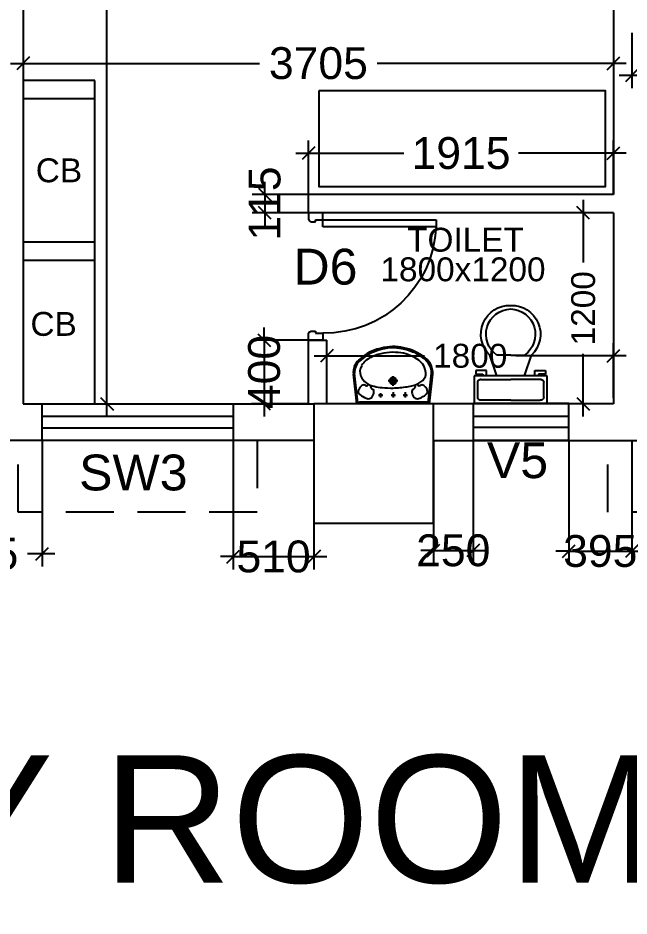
# Model space of a CAD drawing. Extents: x 7620542 to 7843793, y -6476226 to -6093835.
# Drawn here: x 7655557 to 7659395, y -6375462 to -6369822 of the extents above; entities that cross this region are included whole.
import ezdxf
from ezdxf.enums import TextEntityAlignment as Align

# ---------------------------------------------------------------- set-up
doc = ezdxf.new("R2010")
doc.units = 0
doc.header["$LTSCALE"] = 600
doc.header["$MEASUREMENT"] = 0
doc.header["$PDMODE"] = 35
doc.linetypes.add('DASHED', pattern=[0.75, 0.5, -0.25])
doc.layers.get('0').update_dxf_attribs({"linetype": 'CONTINUOUS'})
doc.layers.get('Defpoints').update_dxf_attribs({"linetype": 'CONTINUOUS'})
for name, color, linetype in [('chajja', 7, 'CONTINUOUS'), ('Counter', 7, 'CONTINUOUS'), ('DIM-TEXT', 8, 'CONTINUOUS'), ('DOOR', 32, 'CONTINUOUS'), ('FURN', 32, 'CONTINUOUS'), ('joinery', 7, 'CONTINUOUS'), ('LA-column', 3, 'CONTINUOUS'), ('Room Dim', 1, 'CONTINUOUS'), ('TEXT', 6, 'CONTINUOUS'), ('Toi-Euip', 8, 'CONTINUOUS'), ('toi-fix', 46, 'CONTINUOUS'), ('Walls', 7, 'CONTINUOUS'), ('WIN', 151, 'CONTINUOUS'), ('Working Dim', 5, 'CONTINUOUS')]:
    doc.layers.add(name, color=color, linetype=linetype)
doc.styles.add('ari', font='arial.ttf')
doc.styles.add('ARIAL', font='arial.ttf')
doc.styles.add('RT', font='romant.shx')
doc.dimstyles.new('int. dim', dxfattribs={"dimtxt": 450, "dimasz": 80, "dimexe": 80, "dimexo": 0, "dimgap": 70, "dimtad": 0, "dimdec": 0, "dimzin": 12, "dimdsep": 46, "dimtxsty": 'ari', "dimblk": 'OBLIQUE', "dimcen": 2, "dimdle": 80, "dimclrd": 256, "dimclre": 256, "dimclrt": 6, "dimadec": 0, "dimazin": 0, "dimtfac": 1, "dimtdec": 0, "dimtix": 1, "dimtmove": 2, "dimatfit": 3, "dimfxl": 1, "dimtolj": 1, "dimtzin": 0, "dimlwd": -1, "dimlwe": -1, "dimarcsym": 0})
doc.dimstyles.new('TEXT', dxfattribs={"dimscale": 0, "dimtxt": 600, "dimasz": 300, "dimexe": 300, "dimexo": 30, "dimgap": 50, "dimtad": 0, "dimdec": 0, "dimzin": 0, "dimdsep": 46, "dimtxsty": 'RT', "dimblk": 'OBLIQUE', "dimcen": 0.09, "dimdle": 300, "dimclrd": 256, "dimclre": 256, "dimclrt": 170, "dimadec": 0, "dimazin": 0, "dimtfac": 1, "dimtdec": 0, "dimtofl": 0, "dimtmove": 2, "dimatfit": 3, "dimfxl": 1, "dimfrac": 2, "dimtolj": 1, "dimtzin": 0, "dimlwd": -1, "dimlwe": -1, "dimarcsym": 0})

# ---------------------------------------------------------------- blocks, each defined once
blk = doc.blocks.new('A$C1E9F72C1')
at = {"layer": 'Toi-Euip', "color": 8}
for p, q in [((-228.2, 0), (-249, -186.3)), ((-228.2, 0), (228.2, 0)), ((228.2, 0), (249, -186.3)), ((-220.9, -6.6), (-241.8, -193.1)), ((-212.9, -9.7), (208.6, -9.7)), ((-63.8, -54.9), (-90.3, -54.9)), ((-76, -72.5), (-76, -39.7)), ((11.6, -54.9), (-14.9, -54.9)), ((-0.6, -72.5), (-0.6, -39.7)), ((91.5, -54.9), (65.1, -54.9)), ((79.3, -67.3), (79.3, -39.7)), ((220.8, -6.2), (241.8, -193.1)), ((-29.6, -144.6), (31.2, -144.6)), ((0.9, -174.9), (0.9, -113))]:
    blk.add_line(p, q, dxfattribs=at)
for centre, radius in [((-76, -54.9), 6.49), ((-0.6, -54.9), 6.49), ((79.3, -54.9), 6.49), ((0.9, -144.6), 21.7), ((0.9, -144.6), 15.6), ((0.9, -144.6), 11)]:
    blk.add_circle(centre, radius, dxfattribs=at)
for centre, radius, start, end in [((-208.1, 14.7), 24.9, 216.2215, 258.8549), ((207.9, 16.2), 26, 271.4204, 321.2513), ((-125, -156.3), 127.2, 109.5864, 129.4018), ((-151.5, -66.7), 34.3, 68.6439, 118.0808), ((-167.5, -75.4), 49.6, 12.807, 54.9415), ((169.6, -75.4), 49.6, 125.0585, 167.193), ((153.6, -66.7), 34.3, 61.9192, 111.3561), ((127.1, -156.3), 127.2, 50.5982, 70.4136), ((-196.3, -76.7), 20.9, 116.809, 207.5092), ((-160.4, -68.2), 57.4, 198.3504, 235.0331), ((-76.5, -275.6), 168.3, 94.0281, 120.4098), ((-131.5, -107.7), 8.62, 142.6961, 276.8474), ((-114.5, -115.3), 27, 106.386, 151.7285), ((-150, -73.3), 32.2, 330.0791, 16.0346), ((34.9, -905.9), 807.6, 92.48, 98.7772), ((-3.2, -837.5), 738.4, 84.4518, 89.7569), ((46.1, -400.7), 299, 76.1733, 85.7679), ((102.1, -220), 110.7, 24.9779, 81.9798), ((152.1, -73.3), 32.2, 163.9654, 209.9209), ((116.6, -115.3), 27, 28.2715, 73.614), ((134.9, -107.4), 7.45, 281.3197, 41.7016), ((162.5, -68.2), 57.4, 304.9669, 341.6496), ((198.5, -76.7), 20.9, 332.4908, 63.191), ((-129.4, -204.5), 80.8, 113.6187, 156.307), ((-181.8, -101.4), 18, 230.4642, 309.5358), ((-164.3, -121.5), 8.67, 53.8926, 133.9597), ((-162.9, -122.5), 8.8, 329.6713, 65.4896), ((164.3, -121.7), 7.8, 112.0693, 194.8477), ((166.5, -121.5), 8.67, 46.0403, 126.1074), ((183.9, -101.4), 18, 230.4642, 309.5358), ((-165.7, -196.5), 84, 173.0041, 196.7608), ((-141.4, -199.1), 106.9, 191.4479, 227.66), ((-163.3, -200.1), 78.8, 174.8598, 213.2089), ((-110.1, -193), 95.5, 167.3454, 194.4146), ((-82.7, -174.7), 127.1, 199.3054, 242.2025), ((136.7, -201.5), 71.5, 327.5919, 23.2221), ((146.7, -197.7), 95.2, 311.9105, 2.7762), ((149.6, -199.6), 100.3, 311.3831, 7.6058), ((-120.4, -183.5), 124.2, 208.7854, 238.1585), ((-15.6, -66.9), 289.4, 226.8801, 256.3199), ((11.5, -60.2), 296.4, 278.977, 313.6155), ((18.1, -68), 277.7, 292.3326, 313.7827), ((77.5, -165.5), 140.9, 291.6868, 328.1397), ((-54.2, -135.8), 202, 229.3146, 253.0106), ((-13.2, -73.3), 249.6, 238.9436, 269.4813), ((0.4, -45.6), 305.3, 248.1503, 293.8049), ((4.7, -23.5), 300.1, 266.1546, 294.5893), ((-3.9, -83.4), 276.6, 253.1484, 282.8609)]:
    blk.add_arc(centre, radius, start, end, dxfattribs=at)
blk = doc.blocks.new('1000')
at = {"layer": 'DOOR'}
for p, q in [((0, -100), (0, 0)), ((0, 0), (49.7, 0)), ((49.7, 0), (49.7, -2.2)), ((63.2, -49.5), (49.7, -49.5)), ((49.7, -49.5), (49.7, -100)), ((63.2, -13.5), (61, -13.5)), ((63.2, -13.5), (63.2, -49.5)), ((836.8, -13.5), (836.8, -49.5)), ((836.8, -13.5), (839, -13.5)), ((836.8, -49.5), (850.3, -49.5)), ((850.3, 0), (850.3, -2.2)), ((900, 0), (850.3, 0)), ((850.3, -49.5), (850.3, -100)), ((900, -100), (900, 0)), ((49.7, -100), (0, -100)), ((49.7, -100), (49.7, -900.6)), ((100.2, -100), (49.7, -100)), ((100.2, -900.6), (100.2, -100)), ((850.3, -100), (900, -100)), ((49.7, -900.6), (100.2, -900.6))]:
    blk.add_line(p, q, dxfattribs=at)
for centre, major_axis, start_param, end_param in [((49.7, -13.5), (-7.95, 7.95), 3.926991, 5.497787), ((850.3, -13.5), (7.95, 7.95), 0.785398, 2.356194)]:
    blk.add_ellipse(centre, major_axis=major_axis, ratio=1, start_param=start_param, end_param=end_param, dxfattribs=at)
at = {"layer": 'DOOR', "color": 145}
blk.add_ellipse((64.3, -115.3), major_axis=(-519.7, 589.8), ratio=1, start_param=2.464943, end_param=4.009476, dxfattribs=at)
blk = doc.blocks.new('A$C70ED7303')
at = {"layer": 'toi-fix', "color": 8}
for p, q in [((0, 0), (229, 0)), ((229, 0), (229, -174.4)), ((-229, 0), (0, 0)), ((-229, -174.4), (-229, 0)), ((-207.2, -43.6), (-207.2, -130.8)), ((0, -21.8), (-185.4, -21.8)), ((0, -21.8), (185.4, -21.8)), ((207.2, -43.6), (207.2, -130.8)), ((-185.4, -152.6), (0, -152.6)), ((185.4, -152.6), (0, -152.6)), ((229, -174.4), (-229, -174.4)), ((-218.1, -207.2), (-218.1, -185.4)), ((-218.1, -185.4), (-174.4, -185.4)), ((-152.6, -207.2), (-218.1, -207.2)), ((-174.4, -185.4), (-174.4, -174.4)), ((-152.6, -174.4), (-152.6, -207.2)), ((-87.2, -174.4), (-130.8, -305.3)), ((87.2, -174.4), (130.8, -305.3)), ((152.6, -174.4), (152.6, -207.2)), ((152.6, -207.2), (218.1, -207.2)), ((174.4, -185.4), (174.4, -174.4)), ((218.1, -185.4), (174.4, -185.4)), ((218.1, -207.2), (218.1, -185.4)), ((0, -305.3), (-87.2, -305.3)), ((0, -305.3), (87.2, -305.3))]:
    blk.add_line(p, q, dxfattribs=at)
for centre, major_axis, start_param, end_param in [((-188.1, -40.9), (13.6, -13.6), 2.214297, 4.068888), ((188.1, -40.9), (13.6, -13.6), 0.643501, 2.498091), ((-188.1, -133.6), (-13.6, -13.6), 5.35589, 7.21048), ((188.1, -133.6), (-13.6, -13.6), 0.643501, 2.498091), ((-6.6, -436.2), (-127.6, -127.6), 4.686239, 7.105146), ((4.7, -435.5), (-112.7, -112.7), 4.541602, 7.039318), ((6.6, -436.2), (55.8, -171.6), -0.351019, 2.067888), ((-4.7, -435.5), (-112.7, -112.7), 0.814663, 3.31238)]:
    blk.add_ellipse(centre, major_axis=major_axis, ratio=1, start_param=start_param, end_param=end_param, dxfattribs=at)
blk = doc.blocks.new('_Oblique')
at = {"color": 0, "linetype": 'ByBlock', "lineweight": -2}
blk.add_line((-0.5, -0.5), (0.5, 0.5), dxfattribs=at)
blk = doc.blocks.new('*D234')
at = {"layer": 'Defpoints', "color": 0, "transparency": 16777216}
for p in [(7655590.8, -6369889.4), (7659297.7, -6369889.4), (7659297.7, -6370106.8)]:
    blk.add_point(p, dxfattribs=at)
at = {"layer": 'Working Dim', "transparency": 16777216}
for p, q in [((7655590.8, -6369889.4), (7655590.8, -6370186.8)), ((7659297.7, -6369889.4), (7659297.7, -6370186.8)), ((7655510.8, -6370106.8), (7657075, -6370106.8)), ((7659377.7, -6370106.8), (7657813.6, -6370106.8))]:
    blk.add_line(p, q, dxfattribs=at)
at = {"layer": 'Working Dim', "transparency": 16777216, "xscale": 80, "yscale": 80, "zscale": 80, "rotation": 180}
blk.add_blockref('_Oblique', (7655590.8, -6370106.8), dxfattribs=at)
at = {"layer": 'Working Dim', "transparency": 16777216, "xscale": 80, "yscale": 80, "zscale": 80}
blk.add_blockref('_Oblique', (7659297.7, -6370106.8), dxfattribs=at)
at = {"layer": 'Working Dim', "color": 6, "transparency": 16777216, "insert": (7657444.3, -6370106.8), "char_height": 200, "attachment_point": 5, "style": 'ari'}
blk.add_mtext('\\A1;3705', dxfattribs=at)
blk = doc.blocks.new('*D235')
at = {"layer": 'Defpoints', "color": 0, "transparency": 16777216}
for p in [(7655705.8, -6365045.5), (7656116.4, -6365045.5), (7655974.9, -6372245.6)]:
    blk.add_point(p, dxfattribs=at)
at = {"layer": 'Working Dim', "transparency": 16777216}
for p, q in [((7656116.4, -6364965.5), (7656116.4, -6368278.1)), ((7655705.8, -6365045.5), (7656196.4, -6365045.5)), ((7656116.4, -6372325.6), (7656116.4, -6369013)), ((7655974.9, -6372245.6), (7656196.4, -6372245.6))]:
    blk.add_line(p, q, dxfattribs=at)
at = {"layer": 'Working Dim', "transparency": 16777216, "xscale": 80, "yscale": 80, "zscale": 80}
for p, rotation in [((7656116.4, -6365045.5), 90), ((7656116.4, -6372245.6), 270)]:
    blk.add_blockref('_Oblique', p, dxfattribs=dict(at, rotation=rotation))
at = {"layer": 'Working Dim', "color": 6, "transparency": 16777216, "insert": (7656116.4, -6368645.5), "char_height": 200, "attachment_point": 5, "rotation": 90, "style": 'ari'}
blk.add_mtext('\\A1;7200', dxfattribs=at)
blk = doc.blocks.new('*D236')
at = {"layer": 'Defpoints', "color": 0, "transparency": 16777216}
for p in [(7659412.7, -6369915.5), (7663119.6, -6369915.5), (7663119.6, -6370182.1)]:
    blk.add_point(p, dxfattribs=at)
at = {"layer": 'Working Dim', "transparency": 16777216}
for p, q in [((7659412.7, -6369915.5), (7659412.7, -6370262.1)), ((7663119.6, -6369915.5), (7663119.6, -6370262.1)), ((7659332.7, -6370182.1), (7660896.8, -6370182.1)), ((7663199.6, -6370182.1), (7661635.5, -6370182.1))]:
    blk.add_line(p, q, dxfattribs=at)
at = {"layer": 'Working Dim', "transparency": 16777216, "xscale": 80, "yscale": 80, "zscale": 80, "rotation": 180}
blk.add_blockref('_Oblique', (7659412.7, -6370182.1), dxfattribs=at)
at = {"layer": 'Working Dim', "transparency": 16777216, "xscale": 80, "yscale": 80, "zscale": 80}
blk.add_blockref('_Oblique', (7663119.6, -6370182.1), dxfattribs=at)
at = {"layer": 'Working Dim', "color": 6, "transparency": 16777216, "insert": (7661266.2, -6370182.1), "char_height": 200, "attachment_point": 5, "style": 'ari'}
blk.add_mtext('\\A1;3705', dxfattribs=at)
blk = doc.blocks.new('*D389')
at = {"layer": 'Defpoints', "color": 0, "transparency": 16777216}
for p in [(7659297.7, -6371944.5), (7659297.7, -6372208.1), (7657497.7, -6372226)]:
    blk.add_point(p, dxfattribs=at)
at = {"layer": 'Working Dim', "transparency": 16777216}
for p, q in [((7657497.7, -6372226), (7657497.7, -6371864.5)), ((7659297.7, -6372208.1), (7659297.7, -6371864.5)), ((7657417.7, -6371944.5), (7658111.1, -6371944.5)), ((7659377.7, -6371944.5), (7658684.4, -6371944.5))]:
    blk.add_line(p, q, dxfattribs=at)
at = {"layer": 'Working Dim', "transparency": 16777216, "xscale": 80, "yscale": 80, "zscale": 80, "rotation": 180}
blk.add_blockref('_Oblique', (7657497.7, -6371944.5), dxfattribs=at)
at = {"layer": 'Working Dim', "transparency": 16777216, "xscale": 80, "yscale": 80, "zscale": 80}
blk.add_blockref('_Oblique', (7659297.7, -6371944.5), dxfattribs=at)
at = {"layer": 'Working Dim', "color": 6, "transparency": 16777216, "insert": (7658397.7, -6371944.5), "char_height": 150, "attachment_point": 5, "style": 'ari'}
blk.add_mtext('\\A1;1800', dxfattribs=at)
blk = doc.blocks.new('*D390')
at = {"layer": 'Defpoints', "color": 0, "transparency": 16777216}
for p in [(7659297.7, -6371045.1), (7659107.9, -6372245.5), (7659297.7, -6372245.5)]:
    blk.add_point(p, dxfattribs=at)
at = {"layer": 'Working Dim', "transparency": 16777216}
for p, q in [((7659107.9, -6370965.1), (7659107.9, -6371358.6)), ((7659297.7, -6371045.1), (7659027.9, -6371045.1)), ((7659107.9, -6372325.5), (7659107.9, -6371932)), ((7659297.7, -6372245.5), (7659027.9, -6372245.5))]:
    blk.add_line(p, q, dxfattribs=at)
at = {"layer": 'Working Dim', "transparency": 16777216, "xscale": 80, "yscale": 80, "zscale": 80}
for p, rotation in [((7659107.9, -6371045.1), 90), ((7659107.9, -6372245.5), 270)]:
    blk.add_blockref('_Oblique', p, dxfattribs=dict(at, rotation=rotation))
at = {"layer": 'Working Dim', "color": 6, "transparency": 16777216, "insert": (7659107.9, -6371645.3), "char_height": 150, "attachment_point": 5, "rotation": 90, "style": 'ari'}
blk.add_mtext('\\A1;1200', dxfattribs=at)
blk = doc.blocks.new('*D840')
at = {"layer": 'Defpoints', "color": 0, "linetype": 'Continuous', "transparency": 16777216}
for p in [(7641399, -6372925.6, -11.2), (7682459.1, -6372925.6, 1), (7641399, -6374973.3)]:
    blk.add_point(p, dxfattribs=at)
at = {"layer": 'DIM-TEXT', "transparency": 16777216}
for p, q in [((7641399, -6372925.6), (7641399, -6375273.3)), ((7682459.1, -6372925.6), (7682459.1, -6375273.3)), ((7641099, -6374973.3), (7653555, -6374973.3)), ((7682759.1, -6374973.3), (7670303, -6374973.3))]:
    blk.add_line(p, q, dxfattribs=at)
at = {"layer": 'DIM-TEXT', "linetype": 'Continuous', "transparency": 16777216, "xscale": 300, "yscale": 300, "zscale": 300, "rotation": 180}
blk.add_blockref('_Oblique', (7641399, -6374973.3), dxfattribs=at)
at = {"layer": 'DIM-TEXT', "linetype": 'Continuous', "transparency": 16777216, "xscale": 300, "yscale": 300, "zscale": 300}
blk.add_blockref('_Oblique', (7682459.1, -6374973.3), dxfattribs=at)
at = {"layer": 'DIM-TEXT', "color": 170, "linetype": 'Continuous', "transparency": 16777216, "insert": (7661929, -6374973.3), "char_height": 750, "attachment_point": 5, "style": 'ari'}
blk.add_mtext('\\A1;{\\H1.067x;PAY ROOMS - 14 Nos. (28 Beds)}', dxfattribs=at)
blk = doc.blocks.new('*D841')
at = {"layer": 'Defpoints', "color": 0, "linetype": 'Continuous', "transparency": 16777216}
for p in [(7641548.8, -6376800.1), (7641548.8, -6377494.5), (7682459.1, -6378104.5, 1)]:
    blk.add_point(p, dxfattribs=at)
at = {"layer": 'DIM-TEXT', "transparency": 16777216}
for p, q in [((7641548.8, -6377494.5), (7641548.8, -6376500.1)), ((7682459.1, -6378104.5), (7682459.1, -6376500.1)), ((7641248.8, -6376800.1), (7650107.9, -6376800.1)), ((7682759.1, -6376800.1), (7673899.9, -6376800.1))]:
    blk.add_line(p, q, dxfattribs=at)
at = {"layer": 'DIM-TEXT', "linetype": 'Continuous', "transparency": 16777216, "xscale": 300, "yscale": 300, "zscale": 300, "rotation": 180}
blk.add_blockref('_Oblique', (7641548.8, -6376800.1), dxfattribs=at)
at = {"layer": 'DIM-TEXT', "linetype": 'Continuous', "transparency": 16777216, "xscale": 300, "yscale": 300, "zscale": 300}
blk.add_blockref('_Oblique', (7682459.1, -6376800.1), dxfattribs=at)
at = {"layer": 'DIM-TEXT', "color": 170, "linetype": 'Continuous', "transparency": 16777216, "insert": (7662003.9, -6376800.1), "char_height": 750, "attachment_point": 5, "style": 'ari'}
blk.add_mtext('\\A1;{\\H1.067X;GENERAL MEDICINE (FEMALE) - ( 30 - Beds )}', dxfattribs=at)
blk = doc.blocks.new('*D1832')
at = {"layer": 'Defpoints', "color": 0, "transparency": 16777216}
for p in [(7657382.7, -6370930.1), (7657107.4, -6371045.1), (7657382.7, -6371045.1)]:
    blk.add_point(p, dxfattribs=at)
at = {"layer": 'Working Dim', "transparency": 16777216}
for p, q in [((7657107.4, -6370930.1), (7657107.4, -6370850.1)), ((7657382.7, -6370930.1), (7657027.4, -6370930.1)), ((7657107.4, -6370930.1), (7657107.4, -6371045.1)), ((7657382.7, -6371045.1), (7657027.4, -6371045.1)), ((7657107.4, -6371045.1), (7657107.4, -6371125.1))]:
    blk.add_line(p, q, dxfattribs=at)
at = {"layer": 'Working Dim', "transparency": 16777216, "xscale": 80, "yscale": 80, "zscale": 80}
for p, rotation in [((7657107.4, -6370930.1), 270), ((7657107.4, -6371045.1), 90)]:
    blk.add_blockref('_Oblique', p, dxfattribs=dict(at, rotation=rotation))
at = {"layer": 'Working Dim', "color": 6, "transparency": 16777216, "insert": (7657107.4, -6370987.6), "char_height": 200, "attachment_point": 5, "rotation": 90, "style": 'ari'}
blk.add_mtext('\\A1;115', dxfattribs=at)
blk = doc.blocks.new('*D1833')
at = {"layer": 'Defpoints', "color": 0, "transparency": 16777216}
for p in [(7657382.7, -6371845.1), (7657104.2, -6372245.6), (7657382.7, -6372245.6)]:
    blk.add_point(p, dxfattribs=at)
at = {"layer": 'Working Dim', "transparency": 16777216}
for p, q in [((7657104.2, -6371845.1), (7657104.2, -6371765.1)), ((7657382.7, -6371845.1), (7657024.2, -6371845.1)), ((7657104.2, -6371845.1), (7657104.2, -6372245.6)), ((7657382.7, -6372245.6), (7657024.2, -6372245.6)), ((7657104.2, -6372245.6), (7657104.2, -6372325.6))]:
    blk.add_line(p, q, dxfattribs=at)
at = {"layer": 'Working Dim', "transparency": 16777216, "xscale": 80, "yscale": 80, "zscale": 80}
for p, rotation in [((7657104.2, -6371845.1), 270), ((7657104.2, -6372245.6), 90)]:
    blk.add_blockref('_Oblique', p, dxfattribs=dict(at, rotation=rotation))
at = {"layer": 'Working Dim', "color": 6, "transparency": 16777216, "insert": (7657104.2, -6372045.3), "char_height": 200, "attachment_point": 5, "rotation": 90, "style": 'ari'}
blk.add_mtext('\\A1;400', dxfattribs=at)
blk = doc.blocks.new('*D1840')
at = {"layer": 'Defpoints', "color": 0, "transparency": 16777216}
for p in [(7654944.2, -6372475.5), (7655709, -6372475.5), (7655709, -6373188)]:
    blk.add_point(p, dxfattribs=at)
at = {"layer": 'Working Dim', "transparency": 16777216}
for p, q in [((7654944.2, -6372475.5), (7654944.2, -6373268)), ((7655709, -6372475.5), (7655709, -6373268)), ((7654864.2, -6373188), (7655035.7, -6373188)), ((7655789, -6373188), (7655617.4, -6373188))]:
    blk.add_line(p, q, dxfattribs=at)
at = {"layer": 'Working Dim', "transparency": 16777216, "xscale": 80, "yscale": 80, "zscale": 80, "rotation": 180}
blk.add_blockref('_Oblique', (7654944.2, -6373188), dxfattribs=at)
at = {"layer": 'Working Dim', "transparency": 16777216, "xscale": 80, "yscale": 80, "zscale": 80}
blk.add_blockref('_Oblique', (7655709, -6373188), dxfattribs=at)
at = {"layer": 'Working Dim', "color": 6, "transparency": 16777216, "insert": (7655326.6, -6373188), "char_height": 200, "attachment_point": 5, "style": 'ari'}
blk.add_mtext('\\A1;765', dxfattribs=at)
blk = doc.blocks.new('*D1841')
at = {"layer": 'Defpoints', "color": 0, "transparency": 16777216}
for p in [(7656909, -6372475.6), (7657416.6, -6372995.6, -5.1), (7657416.6, -6373205.2)]:
    blk.add_point(p, dxfattribs=at)
at = {"layer": 'Working Dim', "transparency": 16777216}
for p, q in [((7656909, -6372475.6), (7656909, -6373285.2)), ((7657416.6, -6372995.6), (7657416.6, -6373285.2)), ((7656909, -6373205.2), (7656829, -6373205.2)), ((7656909, -6373205.2), (7657416.6, -6373205.2)), ((7657416.6, -6373205.2), (7657496.6, -6373205.2))]:
    blk.add_line(p, q, dxfattribs=at)
at = {"layer": 'Working Dim', "transparency": 16777216, "xscale": 80, "yscale": 80, "zscale": 80}
blk.add_blockref('_Oblique', (7656909, -6373205.2), dxfattribs=at)
at = {"layer": 'Working Dim', "transparency": 16777216, "xscale": 80, "yscale": 80, "zscale": 80, "rotation": 180}
blk.add_blockref('_Oblique', (7657416.6, -6373205.2), dxfattribs=at)
at = {"layer": 'Working Dim', "color": 6, "transparency": 16777216, "insert": (7657162.8, -6373205.2), "char_height": 200, "attachment_point": 5, "style": 'ari'}
blk.add_mtext('\\A1;510', dxfattribs=at)
blk = doc.blocks.new('*D1842')
at = {"layer": 'Defpoints', "color": 0, "transparency": 16777216}
for p in [(7658166.6, -6372475.6, -5.1), (7658416.5, -6372474.2), (7658416.5, -6373166.7)]:
    blk.add_point(p, dxfattribs=at)
at = {"layer": 'Working Dim', "transparency": 16777216}
for p, q in [((7658166.6, -6372475.6), (7658166.6, -6373246.7)), ((7658416.5, -6372474.2), (7658416.5, -6373246.7)), ((7658166.6, -6373166.7), (7658086.6, -6373166.7)), ((7658166.6, -6373166.7), (7658416.5, -6373166.7)), ((7658416.5, -6373166.7), (7658496.5, -6373166.7))]:
    blk.add_line(p, q, dxfattribs=at)
at = {"layer": 'Working Dim', "transparency": 16777216, "xscale": 80, "yscale": 80, "zscale": 80}
blk.add_blockref('_Oblique', (7658166.6, -6373166.7), dxfattribs=at)
at = {"layer": 'Working Dim', "transparency": 16777216, "xscale": 80, "yscale": 80, "zscale": 80, "rotation": 180}
blk.add_blockref('_Oblique', (7658416.5, -6373166.7), dxfattribs=at)
at = {"layer": 'Working Dim', "color": 6, "transparency": 16777216, "insert": (7658291.5, -6373166.7), "char_height": 200, "attachment_point": 5, "style": 'ari'}
blk.add_mtext('\\A1;250', dxfattribs=at)
blk = doc.blocks.new('*D1843')
at = {"layer": 'Defpoints', "color": 0, "transparency": 16777216}
for p in [(7659016.5, -6372474.2), (7659412.7, -6372474.2), (7659412.7, -6373170.9)]:
    blk.add_point(p, dxfattribs=at)
at = {"layer": 'Working Dim', "transparency": 16777216}
for p, q in [((7659016.5, -6372474.2), (7659016.5, -6373250.9)), ((7659412.7, -6372474.2), (7659412.7, -6373250.9)), ((7659016.5, -6373170.9), (7658936.5, -6373170.9)), ((7659016.5, -6373170.9), (7659412.7, -6373170.9)), ((7659412.7, -6373170.9), (7659492.7, -6373170.9))]:
    blk.add_line(p, q, dxfattribs=at)
at = {"layer": 'Working Dim', "transparency": 16777216, "xscale": 80, "yscale": 80, "zscale": 80}
blk.add_blockref('_Oblique', (7659016.5, -6373170.9), dxfattribs=at)
at = {"layer": 'Working Dim', "transparency": 16777216, "xscale": 80, "yscale": 80, "zscale": 80, "rotation": 180}
blk.add_blockref('_Oblique', (7659412.7, -6373170.9), dxfattribs=at)
at = {"layer": 'Working Dim', "color": 6, "transparency": 16777216, "insert": (7659214.6, -6373170.9), "char_height": 200, "attachment_point": 5, "style": 'ari'}
blk.add_mtext('\\A1;395', dxfattribs=at)
blk = doc.blocks.new('*D2149')
at = {"layer": 'Defpoints', "color": 0, "transparency": 16777216}
for p in [(7657382.7, -6370671.6), (7657382.7, -6370930.1), (7659297.7, -6370930.1)]:
    blk.add_point(p, dxfattribs=at)
at = {"layer": 'Working Dim', "transparency": 16777216}
for p, q in [((7657382.7, -6370930.1), (7657382.7, -6370591.6)), ((7659297.7, -6370930.1), (7659297.7, -6370591.6)), ((7657302.7, -6370671.6), (7657980.2, -6370671.6)), ((7659377.7, -6370671.6), (7658700.2, -6370671.6))]:
    blk.add_line(p, q, dxfattribs=at)
at = {"layer": 'Working Dim', "transparency": 16777216, "xscale": 80, "yscale": 80, "zscale": 80, "rotation": 180}
blk.add_blockref('_Oblique', (7657382.7, -6370671.6), dxfattribs=at)
at = {"layer": 'Working Dim', "transparency": 16777216, "xscale": 80, "yscale": 80, "zscale": 80}
blk.add_blockref('_Oblique', (7659297.7, -6370671.6), dxfattribs=at)
at = {"layer": 'Working Dim', "color": 6, "transparency": 16777216, "insert": (7658340.2, -6370671.6), "char_height": 200, "attachment_point": 5, "style": 'ari'}
blk.add_mtext('\\A1;1915', dxfattribs=at)

msp = doc.modelspace()

# ---------------------------------------------------------------- linework, layer by layer
at = {"layer": 'chajja', "color": 7, "linetype": 'DASHED', "elevation": -14.83}
for points in [[(7657058.961, -6372475.531), (7657058.961, -6372925.531), (7655558.961, -6372925.531), (7655558.961, -6372475.531)], [(7661062.718, -6372475.526), (7661062.718, -6372925.526), (7659262.718, -6372925.526), (7659262.718, -6372475.526)]]:
    msp.add_lwpolyline(points, dxfattribs=at)
at = {"layer": 'FURN', "ltscale": 0.1, "elevation": -14.83}
msp.add_lwpolyline([(7657447.718, -6370280.086), (7657447.718, -6370880.086), (7659247.718, -6370880.086), (7659247.718, -6370280.086)], close=True, dxfattribs=at)
at = {"layer": 'LA-column', "color": 2, "elevation": -19.962}
msp.add_lwpolyline([(7657416.551, -6372995.556), (7658166.551, -6372995.556), (7658166.551, -6372245.556), (7657416.551, -6372245.556)], close=True, dxfattribs=at)
at = {"layer": 'Walls', "linetype": 'Continuous'}
for p, q in [((7655590.843, -6365045.531, -14.83), (7655590.843, -6372245.531, -14.83)), ((7659297.718, -6365045.531, -14.83), (7659297.718, -6370930.086, -14.83)), ((7657382.718, -6371045.086, -14.83), (7657382.718, -6370930.086, -14.83)), ((7659297.718, -6370930.086, -14.83), (7657382.718, -6370930.086, -14.83)), ((7659297.718, -6371045.086, -14.83), (7657382.718, -6371045.086, -14.83)), ((7659297.718, -6371045.086, -14.83), (7659297.718, -6372245.531, -14.83)), ((7657382.718, -6371845.086, -14.83), (7657497.718, -6371845.086, -14.83)), ((7657382.718, -6372245.532, -14.83), (7657382.718, -6371845.087, -14.83)), ((7657497.718, -6372245.531, -14.83), (7657497.718, -6371845.086, -14.83)), ((7658166.461, -6372475.564, -14.83), (7663426.962, -6372475.564, -14.83))]:
    msp.add_line(p, q, dxfattribs=at)
at = {"layer": 'Walls', "linetype": 'Continuous', "elevation": -14.83}
for points in [[(7656040.843, -6372245.531), (7656040.843, -6370215.052)], [(7655590.843, -6372245.556), (7657416.461, -6372245.556)], [(7659297.718, -6372245.561), (7658166.461, -6372245.56)], [(7657416.461, -6372475.556), (7652288.963, -6372475.556)]]:
    msp.add_lwpolyline(points, dxfattribs=at)
at = {"layer": 'WIN', "linetype": 'Continuous', "elevation": -14.83}
for points in [[(7655708.961, -6372475.556), (7655708.961, -6372245.556), (7656908.961, -6372245.556), (7656908.961, -6372475.556)], [(7658416.497, -6372474.19), (7659016.497, -6372474.19), (7659016.497, -6372244.19), (7658416.497, -6372244.19)], [(7655708.961, -6372398.556), (7655708.961, -6372322.556), (7656908.961, -6372322.556), (7656908.961, -6372398.556)], [(7658416.497, -6372392.849), (7659016.497, -6372392.849), (7659016.497, -6372325.531), (7658416.497, -6372325.531)]]:
    msp.add_lwpolyline(points, close=True, dxfattribs=at)
at = {"layer": 'Working Dim', "color": 7}
for p, q in [((7656040.843, -6370215.052, -14.83), (7655590.843, -6370215.052, -14.83)), ((7656040.843, -6370330.052, -14.83), (7655590.843, -6370330.052, -14.83)), ((7656040.843, -6371230.052, -14.83), (7655590.843, -6371230.052, -14.83)), ((7656040.843, -6371345.052, -14.83), (7655590.843, -6371345.052, -14.83))]:
    msp.add_line(p, q, dxfattribs=at)

# ---------------------------------------------------------------- block references
at = {"layer": 'DOOR', "linetype": 'Continuous', "xscale": -0.8888888852671021, "yscale": 0.8888888880610466, "zscale": 0.888888888888884, "rotation": 89.9999869132508}
msp.add_blockref('1000', (7657382.718, -6371045.086, -14.83), dxfattribs=at)
at = {"layer": 'Toi-Euip', "rotation": 180}
msp.add_blockref('A$C1E9F72C1', (7657913.084, -6372245.524, -14.83), dxfattribs=at)
at = {"layer": 'toi-fix', "linetype": 'Continuous', "xscale": -1, "rotation": 180.000013073409}
msp.add_blockref('A$C70ED7303', (7658651.877, -6372244.19, -14.827), dxfattribs=at)

# ---------------------------------------------------------------- texts
at = {"layer": 'Counter', "color": 10, "style": 'ARIAL'}
for p in [(7655814.77, -6370853.719, -14.83), (7655781.296, -6371818.339, -14.83)]:
    msp.add_text('CB', height=150, dxfattribs=at).set_placement(p, align=Align.CENTER)
at = {"layer": 'joinery', "style": 'ari'}
for s, p in [('D6', (7657488.748, -6371496.322, -14.83)), ('V5', (7658694.764, -6372712, -14.83)), ('SW3', (7656281.832, -6372789.171, -14.83))]:
    msp.add_text(s, height=225, dxfattribs=at).set_placement(p, align=Align.CENTER)
at = {"layer": 'Room Dim', "style": 'ARIAL'}
msp.add_text('1800x1200', height=150, dxfattribs=at).set_placement((7658352.292, -6371475.597, -14.83), align=Align.CENTER)
at = {"layer": 'TEXT', "color": 7, "style": 'ARIAL'}
msp.add_text('TOILET', height=150, dxfattribs=at).set_placement((7658368.157, -6371289.575, -14.83), align=Align.CENTER)

# ---------------------------------------------------------------- dimensions: what is measured, and where the dimension line sits
at = {"layer": 'DIM-TEXT', "linetype": 'Continuous'}
for base, p1, p2, text, picture, middle in [((7641399.003, -6374973.331, -3.621), (7682459.053, -6372925.615, -2.59), (7641399.003, -6372925.594, -14.83), '{\\H1.067x;PAY ROOMS - 14 Nos. (28 Beds)}', '*D840', (7661929.028, -6374973.331, -3.621)), ((7641548.823, -6376800.12, -14.83), (7682459.053, -6378104.514, -13.799), (7641548.823, -6377494.464, -14.83), '{\\H1.067X;GENERAL MEDICINE (FEMALE) - ( 30 - Beds )}', '*D841', (7662003.938, -6376800.12, -14.83))]:
    dim = msp.add_linear_dim(base=base, p1=p1, p2=p2, text=text, dimstyle='TEXT', override={"dimscale": 1, "dimtxt": 750, "dimexo": 0, "dimtxsty": 'ari'}, dxfattribs=at)
    dim.commit()
    dim.dimension.update_dxf_attribs({"geometry": picture, "text_midpoint": middle})
at = {"layer": 'Working Dim'}
for base, p1, p2, override, picture, middle in [((7656116.402, -6365045.531, -14.83), (7655974.93, -6372245.556, -14.83), (7655705.842, -6365045.531, -14.83), {"dimtxt": 200}, '*D235', (7656116.402, -6368645.543, -14.83)), ((7657107.426, -6371045.111, -14.83), (7657382.718, -6370930.111, -14.83), (7657382.717, -6371045.111, -14.83), {"dimtxt": 200, "dimarcsym": 1}, '*D1832', (7657107.426, -6370987.611, -14.83)), ((7659107.873, -6372245.531, -14.83), (7659297.718, -6371045.086, -14.83), (7659297.718, -6372245.531, -14.83), {"dimtxt": 150}, '*D390', (7659107.873, -6371645.308, -14.83)), ((7657104.183, -6372245.581, -14.83), (7657382.716, -6371845.111, -14.83), (7657382.718, -6372245.581, -14.83), {"dimtxt": 200, "dimarcsym": 1}, '*D1833', (7657104.183, -6372045.346, -14.83))]:
    dim = msp.add_linear_dim(base=base, p1=p1, p2=p2, angle=90, dimstyle='int. dim', override=override, dxfattribs=at)
    dim.commit()
    dim.dimension.update_dxf_attribs({"geometry": picture, "text_midpoint": middle})
for base, p1, p2, text, override, picture, middle in [((7659297.718, -6370106.819, -14.83), (7655590.843, -6369889.446, -14.83), (7659297.718, -6369889.446, -14.83), '3705', {"dimtxt": 200}, '*D234', (7657444.281, -6370106.819, -14.83)), ((7663119.593, -6370182.077, -14.83), (7659412.718, -6369915.539, -14.83), (7663119.593, -6369915.539, -14.83), '3705', {"dimtxt": 200}, '*D236', (7661266.156, -6370182.077, -14.83)), ((7657416.551, -6373205.156, -14.83), (7656908.961, -6372475.556, -14.83), (7657416.551, -6372995.556, -19.962), '510', {"dimtxt": 200, "dimarcsym": 1}, '*D1841', (7657162.756, -6373205.156, -14.83)), ((7659412.718, -6373170.878, -14.83), (7659016.497, -6372474.19, -14.83), (7659412.718, -6372474.19, -14.83), '395', {"dimtxt": 200, "dimarcsym": 1}, '*D1843', (7659214.607, -6373170.878, -14.83))]:
    dim = msp.add_linear_dim(base=base, p1=p1, p2=p2, text=text, dimstyle='int. dim', override=override, dxfattribs=at)
    dim.commit()
    dim.dimension.update_dxf_attribs({"geometry": picture, "text_midpoint": middle})
at = {"layer": 'Working Dim', "color": 7}
dim = msp.add_linear_dim(base=(7657382.718, -6370671.593, -14.83), p1=(7659297.718, -6370930.086, -14.83), p2=(7657382.718, -6370930.111, -14.83), dimstyle='int. dim', override={"dimtxt": 200, "dimarcsym": 1}, dxfattribs=at)
dim.commit()
dim.dimension.update_dxf_attribs({"geometry": '*D2149', "text_midpoint": (7658340.218, -6370671.593, -14.83)})
at = {"layer": 'Working Dim'}
for base, p1, p2, override, picture, middle in [((7659297.718, -6371944.47, -14.83), (7657497.718, -6372226.019, -14.83), (7659297.718, -6372208.147, -14.83), {"dimtxt": 150}, '*D389', (7658397.718, -6371944.47, -14.83)), ((7655708.961, -6373187.994, -14.83), (7654944.167, -6372475.531, -14.83), (7655708.961, -6372475.531, -14.83), {"dimtxt": 200, "dimarcsym": 1}, '*D1840', (7655326.564, -6373187.994, -14.83)), ((7658416.497, -6373166.741, -14.83), (7658166.551, -6372475.564, -19.962), (7658416.497, -6372474.224, -14.83), {"dimtxt": 200, "dimarcsym": 1}, '*D1842', (7658291.524, -6373166.741, -14.83))]:
    dim = msp.add_linear_dim(base=base, p1=p1, p2=p2, dimstyle='int. dim', override=override, dxfattribs=at)
    dim.commit()
    dim.dimension.update_dxf_attribs({"geometry": picture, "text_midpoint": middle})

doc.saveas('drawing.dxf')
